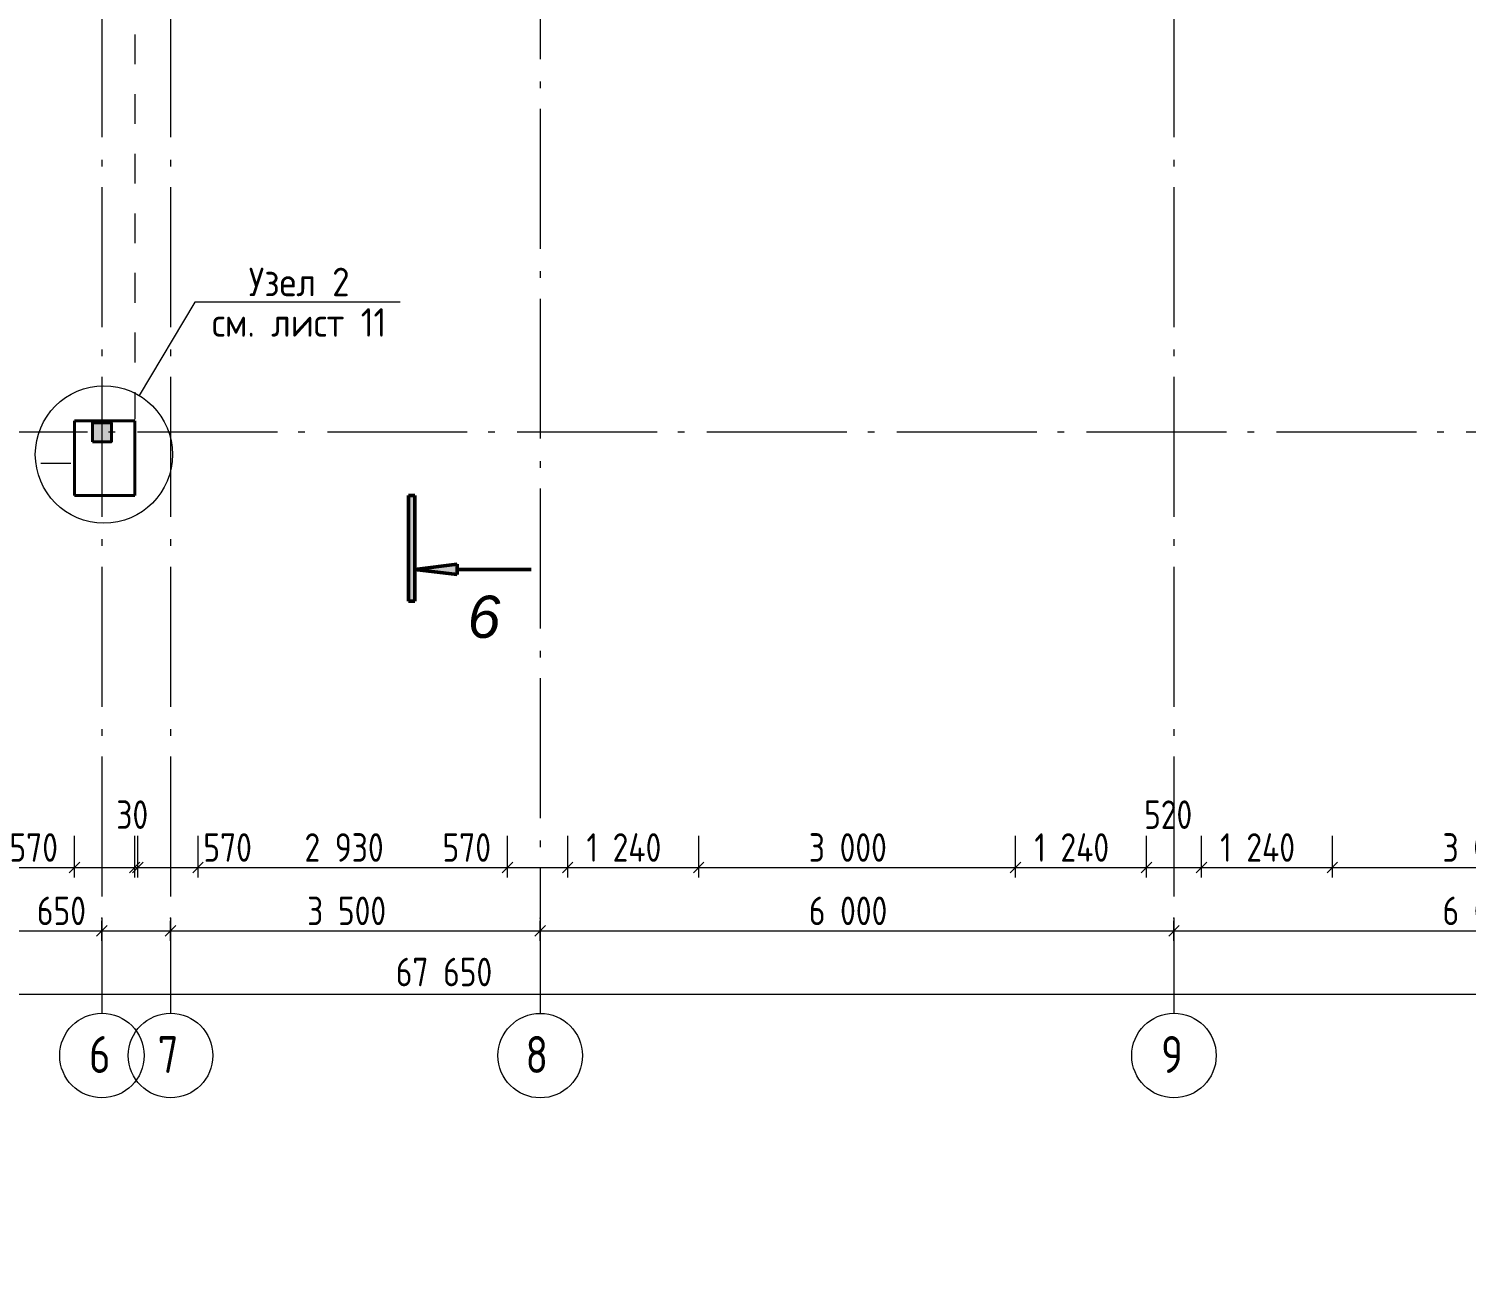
# Model space of a CAD drawing. Header units: millimetres. Extents: x -61690 to 288735, y 32617 to 77592.
# Drawn here: x -15964 to -2354, y 49398 to 61277 of the extents above; entities that cross this region are included whole.
import ezdxf
from ezdxf.enums import TextEntityAlignment as Align

# ---------------------------------------------------------------- set-up
doc = ezdxf.new("R2010")
doc.units = ezdxf.units.MM
doc.header["$MEASUREMENT"] = 0
doc.linetypes.add('Dashed', pattern=[564.444447, 282.222223, -282.222223])
doc.linetypes.add('Double Dashed', pattern=[1797.222233, 1325, -211.666656, 63.333344, -197.222233])
for name, color, linetype in [('колонны', 7, 'Continuous'), ('оси', 7, 'Continuous'), ('отделка', 7, 'Continuous'), ('размеры', 7, 'Continuous'), ('размеры внутр', 7, 'Continuous'), ('разрезы', 7, 'Continuous'), ('узлы', 7, 'Continuous')]:
    doc.layers.add(name, color=color, linetype=linetype)
for name, color, linetype, lineweight in [('колонны_Ном._пера__94', 252, 'Continuous', 13), ('колонны_Ном._пера__99', 7, 'Continuous', 40), ('оси_Ном._пера__96', 7, 'Continuous', 13), ('оси_Ном._пера__97', 7, 'Continuous', 20), ('отделка_Ном._пера__99', 7, 'Continuous', 40), ('размеры внутр_Ном._пера__51', 98, 'Continuous', 50), ('размеры внутр_Ном._пера__96', 7, 'Continuous', 13), ('размеры_Ном._пера__51', 98, 'Continuous', 50), ('размеры_Ном._пера__96', 7, 'Continuous', 13), ('разрезы_Ном._пера__100', 7, 'Continuous', 50), ('разрезы_Ном._пера__97', 7, 'Continuous', 20), ('стены внутр_Ном._пера__96', 7, 'Continuous', 13), ('узлы_Ном._пера__96', 7, 'Continuous', 13)]:
    doc.layers.add(name, color=color, linetype=linetype, lineweight=lineweight)
doc.styles.add('СГЕНЕРИР_СТИЛЬ_2', font='gost_2_304-81_type.ttf')
doc.styles.add('СГЕНЕРИР_СТИЛЬ_5', font='ariali.ttf')
doc.styles.add('СГЕНЕРИР_СТИЛЬ_6', font='isocp.shx')
doc.dimstyles.new('СГЕНЕРИР_СТИЛЬ__1', dxfattribs={"dimtxt": 270.000005, "dimasz": 95, "dimexe": 0.18, "dimexo": 0, "dimgap": 0.09, "dimtad": 1, "dimtih": 1, "dimtoh": 1, "dimdec": 0, "dimzin": 0, "dimdsep": 46, "dimtxsty": 'СГЕНЕРИР_СТИЛЬ_2', "dimblk": 'ARROWHEAD_6', "dimblk1": 'ARROWHEAD_6', "dimblk2": 'ARROWHEAD_6', "dimcen": 0.09, "dimclrd": 7, "dimclre": 7, "dimclrt": 98, "dimadec": 0, "dimazin": 0, "dimtfac": 1, "dimtdec": 4, "dimtmove": 2, "dimatfit": 3, "dimfxl": 1, "dimtolj": 1, "dimtzin": 0, "dimarcsym": 0})
doc.dimstyles.new('СГЕНЕРИР_СТИЛЬ__2', dxfattribs={"dimtxt": 270.000005, "dimasz": 95, "dimexe": 0.18, "dimexo": 0, "dimgap": 0.09, "dimtad": 1, "dimtih": 1, "dimtoh": 1, "dimdec": 0, "dimzin": 0, "dimdsep": 46, "dimtxsty": 'СГЕНЕРИР_СТИЛЬ_2', "dimblk": 'ARROWHEAD_6', "dimblk1": 'ARROWHEAD_6', "dimblk2": 'ARROWHEAD_6', "dimcen": 0.09, "dimclrd": 7, "dimclre": 7, "dimclrt": 98, "dimadec": 0, "dimazin": 0, "dimtfac": 1, "dimtdec": 4, "dimtmove": 0, "dimatfit": 3, "dimfxl": 1, "dimtolj": 1, "dimtzin": 0, "dimarcsym": 0})
doc.dimstyles.new('СГЕНЕРИР_СТИЛЬ__6', dxfattribs={"dimtxt": 270.000005, "dimasz": 95, "dimexe": 0.18, "dimexo": 300, "dimgap": 0.09, "dimtad": 1, "dimtih": 1, "dimtoh": 1, "dimdec": 0, "dimzin": 0, "dimdsep": 46, "dimtxsty": 'СГЕНЕРИР_СТИЛЬ_2', "dimblk": 'ARROWHEAD_6', "dimblk1": 'ARROWHEAD_6', "dimblk2": 'ARROWHEAD_6', "dimcen": 0.09, "dimclrd": 7, "dimclre": 7, "dimclrt": 98, "dimadec": 0, "dimazin": 0, "dimtfac": 1, "dimtdec": 4, "dimtmove": 0, "dimatfit": 3, "dimfxl": 1, "dimtolj": 1, "dimtzin": 0, "dimarcsym": 0})

# ---------------------------------------------------------------- blocks, each defined once
blk = doc.blocks.new('Стена_4_2', base_point=(-15271, 57566))
at = {"layer": 'отделка_Ном._пера__99', "linetype": 'Continuous', "flags": 128}
for points in [[(-15531, 57566), (-15531, 56856)], [(-14961, 57566), (-15531, 57566)], [(-14961, 56856), (-14961, 57566)], [(-15531, 56856), (-14961, 56856)]]:
    blk.add_lwpolyline(points, dxfattribs=at)
blk = doc.blocks.new('Колонна_33_2', base_point=(-15271, 57456))
at = {"layer": 'колонны_Ном._пера__94', "linetype": 'Continuous'}
blk.add_hatch(color=256, dxfattribs=at).paths.add_polyline_path([(-15361, 57366), (-15181, 57366), (-15181, 57546), (-15361, 57546)])
at = {"layer": 'колонны_Ном._пера__99', "linetype": 'Continuous', "flags": 128}
blk.add_lwpolyline([(-15361, 57366), (-15181, 57366), (-15181, 57546), (-15361, 57546)], close=True, dxfattribs=at)
blk = doc.blocks.new('Стандартный маркер сетки_6')
at = {"layer": 'оси_Ном._пера__96', "linetype": 'Double Dashed'}
for p, q in [((900, 0), (20403, 0)), ((20403, 0), (21303, 0))]:
    blk.add_line(p, q, dxfattribs=at)
blk.add_point((20403, 0), dxfattribs=at)
blk.add_point((20403, 0), dxfattribs=at)
at = {"layer": 'оси_Ном._пера__97', "linetype": 'Continuous'}
blk.add_circle((21703, 0), 400, dxfattribs=at)
at = {"layer": 'оси_Ном._пера__96', "style": 'СГЕНЕРИР_СТИЛЬ_2'}
blk.add_attdef('AC_MarkerText_1', text='', height=350, rotation=90, dxfattribs=at).set_placement((21973, -122), align=Align.BOTTOM_LEFT)
blk = doc.blocks.new('Стандартный маркер сетки_7')
at = {"layer": 'оси_Ном._пера__96', "linetype": 'Double Dashed'}
for p, q in [((900, 0), (21145, 0)), ((21145, 0), (22045, 0))]:
    blk.add_line(p, q, dxfattribs=at)
blk.add_point((21145, 0), dxfattribs=at)
blk.add_point((21145, 0), dxfattribs=at)
at = {"layer": 'оси_Ном._пера__97', "linetype": 'Continuous'}
blk.add_circle((22445, 0), 400, dxfattribs=at)
at = {"layer": 'оси_Ном._пера__96', "style": 'СГЕНЕРИР_СТИЛЬ_2'}
blk.add_attdef('AC_MarkerText_1', text='', height=350, rotation=90, dxfattribs=at).set_placement((22714, -139), align=Align.BOTTOM_LEFT)
blk = doc.blocks.new('Стандартный маркер сетки_8')
at = {"layer": 'оси_Ном._пера__96', "linetype": 'Double Dashed'}
for p, q in [((900, 0), (20403, 0)), ((20403, 0), (21303, 0))]:
    blk.add_line(p, q, dxfattribs=at)
blk.add_point((20403, 0), dxfattribs=at)
blk.add_point((20403, 0), dxfattribs=at)
at = {"layer": 'оси_Ном._пера__97', "linetype": 'Continuous'}
blk.add_circle((21703, 0), 400, dxfattribs=at)
at = {"layer": 'оси_Ном._пера__96', "style": 'СГЕНЕРИР_СТИЛЬ_2'}
blk.add_attdef('AC_MarkerText_1', text='', height=350, rotation=90, dxfattribs=at).set_placement((21973, -122), align=Align.BOTTOM_LEFT)
blk = doc.blocks.new('Стандартный маркер сетки_14')
at = {"layer": 'оси_Ном._пера__96', "linetype": 'Double Dashed'}
blk.add_line((900, 0), (76535, 0), dxfattribs=at)
at = {"layer": 'оси_Ном._пера__96', "style": 'СГЕНЕРИР_СТИЛЬ_2'}
for tag, p in [('AC_MarkerText_1_1', (-244, 270)), ('AC_MarkerText_1_2', (77991, 270))]:
    blk.add_attdef(tag, text='', height=350, rotation=180, dxfattribs=at).set_placement(p, align=Align.BOTTOM_LEFT)
blk = doc.blocks.new('Стандартный маркер сетки_17')
at = {"layer": 'оси_Ном._пера__96', "linetype": 'Double Dashed'}
for p, q in [((900, 0), (20403, 0)), ((20403, 0), (21303, 0))]:
    blk.add_line(p, q, dxfattribs=at)
blk.add_point((20403, 0), dxfattribs=at)
blk.add_point((20403, 0), dxfattribs=at)
at = {"layer": 'оси_Ном._пера__97', "linetype": 'Continuous'}
blk.add_circle((21703, 0), 400, dxfattribs=at)
at = {"layer": 'оси_Ном._пера__96', "style": 'СГЕНЕРИР_СТИЛЬ_2'}
blk.add_attdef('AC_MarkerText_1', text='', height=350, rotation=90, dxfattribs=at).set_placement((21973, -122), align=Align.BOTTOM_LEFT)
blk = doc.blocks.new('Ломаная_2_2', base_point=(-12447, 58688))
at = {"layer": 'узлы_Ном._пера__96', "linetype": 'Continuous', "flags": 128}
blk.add_lwpolyline([(-12447, 58688), (-14391, 58688), (-14919, 57804)], dxfattribs=at)
at = {"layer": 'узлы_Ном._пера__96', "linetype": 'Continuous'}
blk.add_circle((-15252, 57246), 650, dxfattribs=at)
blk = doc.blocks.new('*D196')
at = {"layer": 'размеры_Ном._пера__96', "linetype": 'Continuous', "transparency": 16777216}
for p, q in [((-45346, 52135), (-45271, 52135)), ((-45221, 52185), (-45321, 52085)), ((-45271, 52041), (-45271, 52229)), ((-45271, 52135), (22379, 52135)), ((22329, 52085), (22429, 52185)), ((22379, 52041), (22379, 52229)), ((22379, 52135), (22454, 52135))]:
    blk.add_line(p, q, dxfattribs=at)
at = {"layer": 'размеры_Ном._пера__51', "transparency": 16777216, "insert": (-12489, 52210), "char_height": 270, "attachment_point": 7, "style": 'СГЕНЕРИР_СТИЛЬ_2'}
blk.add_mtext('{67\xa0650}', dxfattribs=at)
blk = doc.blocks.new('ARROWHEAD_6')
at = {"color": 0, "linetype": 'Continuous', "lineweight": 0}
for p, q in [((0, 0), (-1, 0)), ((-0.5, -0.5), (0.5, 0.5))]:
    blk.add_line(p, q, dxfattribs=at)
blk = doc.blocks.new('*D203')
at = {"layer": 'размеры_Ном._пера__96', "linetype": 'Continuous', "transparency": 16777216}
for p, q in [((-21271, 52641), (-21271, 52829)), ((-15271, 52641), (-15271, 52829)), ((-21221, 52785), (-21321, 52685)), ((-21271, 52735), (-15271, 52735)), ((-15221, 52785), (-15321, 52685))]:
    blk.add_line(p, q, dxfattribs=at)
at = {"layer": 'размеры_Ном._пера__51', "transparency": 16777216, "char_height": 270, "attachment_point": 7, "style": 'СГЕНЕРИР_СТИЛЬ_2'}
for s, insert in [('{6\xa0000}', (-19011, 52789)), ('{650}', (-15887, 52789))]:
    blk.add_mtext(s, dxfattribs=dict(at, insert=insert))
blk = doc.blocks.new('*D204')
at = {"layer": 'размеры_Ном._пера__96', "linetype": 'Continuous', "transparency": 16777216}
for p, q in [((-15271, 52641), (-15271, 52829)), ((-14621, 52641), (-14621, 52829)), ((-15221, 52785), (-15321, 52685)), ((-15271, 52735), (-14621, 52735)), ((-14571, 52785), (-14671, 52685))]:
    blk.add_line(p, q, dxfattribs=at)
blk = doc.blocks.new('*D205')
at = {"layer": 'размеры_Ном._пера__96', "linetype": 'Continuous', "transparency": 16777216}
for p, q in [((-14621, 52641), (-14621, 52829)), ((-11121, 52641), (-11121, 52829)), ((-14571, 52785), (-14671, 52685)), ((-14621, 52735), (-11121, 52735)), ((-11071, 52785), (-11171, 52685))]:
    blk.add_line(p, q, dxfattribs=at)
at = {"layer": 'размеры_Ном._пера__51', "transparency": 16777216, "insert": (-13328, 52789), "char_height": 270, "attachment_point": 7, "style": 'СГЕНЕРИР_СТИЛЬ_2'}
blk.add_mtext('{3\xa0500}', dxfattribs=at)
blk = doc.blocks.new('*D206')
at = {"layer": 'размеры_Ном._пера__96', "linetype": 'Continuous', "transparency": 16777216}
for p, q in [((-11121, 52641), (-11121, 52829)), ((-5121, 52641), (-5121, 52829)), ((-11071, 52785), (-11171, 52685)), ((-11121, 52735), (-5121, 52735)), ((-5071, 52785), (-5171, 52685))]:
    blk.add_line(p, q, dxfattribs=at)
at = {"layer": 'размеры_Ном._пера__51', "transparency": 16777216, "insert": (-8578, 52789), "char_height": 270, "attachment_point": 7, "style": 'СГЕНЕРИР_СТИЛЬ_2'}
blk.add_mtext('{6\xa0000}', dxfattribs=at)
blk = doc.blocks.new('*D207')
at = {"layer": 'размеры_Ном._пера__96', "linetype": 'Continuous', "transparency": 16777216}
for p, q in [((-5121, 52641), (-5121, 52829)), ((879, 52641), (879, 52829)), ((-5071, 52785), (-5171, 52685)), ((-5121, 52735), (879, 52735)), ((929, 52785), (829, 52685))]:
    blk.add_line(p, q, dxfattribs=at)
at = {"layer": 'размеры_Ном._пера__51', "transparency": 16777216, "insert": (-2578, 52789), "char_height": 270, "attachment_point": 7, "style": 'СГЕНЕРИР_СТИЛЬ_2'}
blk.add_mtext('{6\xa0000}', dxfattribs=at)
blk = doc.blocks.new('*D261')
at = {"layer": 'размеры внутр_Ном._пера__96', "linetype": 'Continuous', "transparency": 16777216}
for p, q in [((-21011, 53241), (-21011, 53635)), ((-15531, 53241), (-15531, 53635)), ((-20961, 53385), (-21061, 53285)), ((-15481, 53385), (-15581, 53285)), ((-21011, 53335), (-15531, 53335))]:
    blk.add_line(p, q, dxfattribs=at)
at = {"layer": 'размеры внутр_Ном._пера__51', "transparency": 16777216, "char_height": 270, "attachment_point": 7, "style": 'СГЕНЕРИР_СТИЛЬ_2'}
for s, insert in [('{5\xa0480}', (-19037, 53389)), ('{570}', (-16147, 53389))]:
    blk.add_mtext(s, dxfattribs=dict(at, insert=insert))
blk = doc.blocks.new('*D262')
at = {"layer": 'размеры внутр_Ном._пера__96', "linetype": 'Continuous', "transparency": 16777216}
for p, q in [((-15531, 53241), (-15531, 53635)), ((-14961, 53241), (-14961, 53635)), ((-15481, 53385), (-15581, 53285)), ((-15011, 53285), (-14911, 53385)), ((-14881, 53385), (-14981, 53285)), ((-15531, 53335), (-14961, 53335))]:
    blk.add_line(p, q, dxfattribs=at)
at = {"layer": 'размеры внутр_Ном._пера__51', "transparency": 16777216, "insert": (-15135, 53700), "char_height": 270, "attachment_point": 7, "style": 'СГЕНЕРИР_СТИЛЬ_2'}
blk.add_mtext('{30}', dxfattribs=at)
blk = doc.blocks.new('*D263')
at = {"layer": 'размеры внутр_Ном._пера__96', "linetype": 'Continuous', "transparency": 16777216}
for p, q in [((-14961, 53241), (-14961, 53635)), ((-14931, 53241), (-14931, 53635)), ((-15011, 53285), (-14911, 53385)), ((-14881, 53385), (-14981, 53285)), ((-14961, 53335), (-14931, 53335))]:
    blk.add_line(p, q, dxfattribs=at)
blk = doc.blocks.new('*D264')
at = {"layer": 'размеры внутр_Ном._пера__96', "linetype": 'Continuous', "transparency": 16777216}
for p, q in [((-14931, 53241), (-14931, 53635)), ((-14361, 53241), (-14361, 53635)), ((-15011, 53285), (-14911, 53385)), ((-14881, 53385), (-14981, 53285)), ((-14311, 53385), (-14411, 53285)), ((-14931, 53335), (-14361, 53335))]:
    blk.add_line(p, q, dxfattribs=at)
blk = doc.blocks.new('*D265')
at = {"layer": 'размеры внутр_Ном._пера__96', "linetype": 'Continuous', "transparency": 16777216}
for p, q in [((-14361, 53241), (-14361, 53635)), ((-11431, 53241), (-11431, 53635)), ((-14311, 53385), (-14411, 53285)), ((-11381, 53385), (-11481, 53285)), ((-14361, 53335), (-11431, 53335))]:
    blk.add_line(p, q, dxfattribs=at)
at = {"layer": 'размеры внутр_Ном._пера__51', "transparency": 16777216, "char_height": 270, "attachment_point": 7, "style": 'СГЕНЕРИР_СТИЛЬ_2'}
for s, insert in [('{570}', (-14311, 53389)), ('{2\xa0930}', (-13353, 53389)), ('{570}', (-12047, 53389))]:
    blk.add_mtext(s, dxfattribs=dict(at, insert=insert))
blk = doc.blocks.new('*D266')
at = {"layer": 'размеры внутр_Ном._пера__96', "linetype": 'Continuous', "transparency": 16777216}
for p, q in [((-11431, 53241), (-11431, 53635)), ((-10861, 53241), (-10861, 53635)), ((-11381, 53385), (-11481, 53285)), ((-10811, 53385), (-10911, 53285)), ((-11431, 53335), (-10861, 53335))]:
    blk.add_line(p, q, dxfattribs=at)
blk = doc.blocks.new('*D267')
at = {"layer": 'размеры внутр_Ном._пера__96', "linetype": 'Continuous', "transparency": 16777216}
for p, q in [((-10861, 53241), (-10861, 53635)), ((-9621, 53241), (-9621, 53635)), ((-10811, 53385), (-10911, 53285)), ((-9571, 53385), (-9671, 53285)), ((-10861, 53335), (-9621, 53335))]:
    blk.add_line(p, q, dxfattribs=at)
at = {"layer": 'размеры внутр_Ном._пера__51', "transparency": 16777216, "insert": (-10683, 53389), "char_height": 270, "attachment_point": 7, "style": 'СГЕНЕРИР_СТИЛЬ_2'}
blk.add_mtext('{1\xa0240}', dxfattribs=at)
blk = doc.blocks.new('*D268')
at = {"layer": 'размеры внутр_Ном._пера__96', "linetype": 'Continuous', "transparency": 16777216}
for p, q in [((-9621, 53241), (-9621, 53635)), ((-6621, 53241), (-6621, 53635)), ((-9571, 53385), (-9671, 53285)), ((-6571, 53385), (-6671, 53285)), ((-9621, 53335), (-6621, 53335))]:
    blk.add_line(p, q, dxfattribs=at)
at = {"layer": 'размеры внутр_Ном._пера__51', "transparency": 16777216, "insert": (-8578, 53389), "char_height": 270, "attachment_point": 7, "style": 'СГЕНЕРИР_СТИЛЬ_2'}
blk.add_mtext('{3\xa0000}', dxfattribs=at)
blk = doc.blocks.new('*D269')
at = {"layer": 'размеры внутр_Ном._пера__96', "linetype": 'Continuous', "transparency": 16777216}
for p, q in [((-6621, 53241), (-6621, 53635)), ((-5381, 53241), (-5381, 53635)), ((-6571, 53385), (-6671, 53285)), ((-5331, 53385), (-5431, 53285)), ((-6621, 53335), (-5381, 53335))]:
    blk.add_line(p, q, dxfattribs=at)
at = {"layer": 'размеры внутр_Ном._пера__51', "transparency": 16777216, "char_height": 270, "attachment_point": 7, "style": 'СГЕНЕРИР_СТИЛЬ_2'}
for s, insert in [('{520}', (-5404, 53700)), ('{1\xa0240}', (-6443, 53389))]:
    blk.add_mtext(s, dxfattribs=dict(at, insert=insert))
blk = doc.blocks.new('*D270')
at = {"layer": 'размеры внутр_Ном._пера__96', "linetype": 'Continuous', "transparency": 16777216}
for p, q in [((-5381, 53241), (-5381, 53635)), ((-4861, 53241), (-4861, 53635)), ((-5331, 53385), (-5431, 53285)), ((-4811, 53385), (-4911, 53285)), ((-5381, 53335), (-4861, 53335))]:
    blk.add_line(p, q, dxfattribs=at)
blk = doc.blocks.new('*D271')
at = {"layer": 'размеры внутр_Ном._пера__96', "linetype": 'Continuous', "transparency": 16777216}
for p, q in [((-4861, 53241), (-4861, 53635)), ((-3621, 53241), (-3621, 53635)), ((-4811, 53385), (-4911, 53285)), ((-3571, 53385), (-3671, 53285)), ((-4861, 53335), (-3621, 53335))]:
    blk.add_line(p, q, dxfattribs=at)
at = {"layer": 'размеры внутр_Ном._пера__51', "transparency": 16777216, "insert": (-4683, 53389), "char_height": 270, "attachment_point": 7, "style": 'СГЕНЕРИР_СТИЛЬ_2'}
blk.add_mtext('{1\xa0240}', dxfattribs=at)
blk = doc.blocks.new('*D272')
at = {"layer": 'размеры внутр_Ном._пера__96', "linetype": 'Continuous', "transparency": 16777216}
for p, q in [((-3621, 53241), (-3621, 53635)), ((-621, 53241), (-621, 53635)), ((-3571, 53385), (-3671, 53285)), ((-571, 53385), (-671, 53285)), ((-3621, 53335), (-621, 53335))]:
    blk.add_line(p, q, dxfattribs=at)
at = {"layer": 'размеры внутр_Ном._пера__51', "transparency": 16777216, "insert": (-2578, 53389), "char_height": 270, "attachment_point": 7, "style": 'СГЕНЕРИР_СТИЛЬ_2'}
blk.add_mtext('{3\xa0000}', dxfattribs=at)
blk = doc.blocks.new('Плоскость сечения_6_2', base_point=(-12338, 77238))
at = {"layer": 'разрезы_Ном._пера__100', "linetype": 'Continuous'}
for points in [[(-12308, 55858), (-12308, 56858), (-12368, 56858), (-12368, 55858)], [(-11908, 56108), (-11908, 56208), (-12308, 56158)]]:
    blk.add_hatch(color=256, dxfattribs=at).paths.add_polyline_path(points)
for p, q in [((-12308, 56858), (-12368, 56858)), ((-12368, 56858), (-12368, 55858)), ((-12308, 55858), (-12308, 56858)), ((-11908, 56208), (-12308, 56158)), ((-12308, 56158), (-11908, 56108)), ((-11908, 56108), (-11908, 56208)), ((-11908, 56158), (-11205, 56158)), ((-12368, 55858), (-12308, 55858))]:
    blk.add_line(p, q, dxfattribs=at)
at = {"layer": 'разрезы_Ном._пера__97', "insert": (-11808, 55706), "char_height": 400, "attachment_point": 4, "style": 'СГЕНЕРИР_СТИЛЬ_5'}
blk.add_mtext('{6}', dxfattribs=at)

msp = doc.modelspace()

# ---------------------------------------------------------------- linework, layer by layer
at = {"layer": 'стены внутр_Ном._пера__96', "linetype": 'Dashed', "flags": 128}
for points in [[(-14901, 62855.7), (-14961, 62855.7), (-14961, 57580.7)], [(-15566, 57160.7), (-44976, 57160.7)]]:
    msp.add_lwpolyline(points, dxfattribs=at)

# ---------------------------------------------------------------- block references
at = {"layer": 'колонны'}
msp.add_blockref('Колонна_33_2', (-15271, 57455.7), dxfattribs=at)
at = {"layer": 'оси', "color": 251, "linetype": 'Continuous', "lineweight": 13}
ref = msp.add_blockref('Стандартный маркер сетки_7', (-11121, 73998.3), dxfattribs=dict(at, zscale=1000, rotation=270))
ref.add_attrib('AC_MarkerText_1', '8', dxfattribs={"color": 7, "linetype": 'Continuous', "lineweight": 13, "height": 350, "rotation": 360, "style": 'СГЕНЕРИР_СТИЛЬ_2'}).set_placement((-11260.2, 51284), align=Align.BOTTOM_LEFT)
ref = msp.add_blockref('Стандартный маркер сетки_6', (-15271, 73257.1), dxfattribs=dict(at, zscale=1000, rotation=270))
ref.add_attrib('AC_MarkerText_1', '6', dxfattribs={"color": 7, "linetype": 'Continuous', "lineweight": 13, "height": 350, "rotation": 360, "style": 'СГЕНЕРИР_СТИЛЬ_2'}).set_placement((-15393.2, 51284), align=Align.BOTTOM_LEFT)
ref = msp.add_blockref('Стандартный маркер сетки_17', (-14621, 73257.1), dxfattribs=dict(at, zscale=1000, rotation=270))
ref.add_attrib('AC_MarkerText_1', '7', dxfattribs={"color": 7, "linetype": 'Continuous', "lineweight": 13, "height": 350, "rotation": 360, "style": 'СГЕНЕРИР_СТИЛЬ_2'}).set_placement((-14743.2, 51284), align=Align.BOTTOM_LEFT)
ref = msp.add_blockref('Стандартный маркер сетки_8', (-5121, 73257.1), dxfattribs=dict(at, zscale=1000, rotation=270))
ref.add_attrib('AC_MarkerText_1', '9', dxfattribs={"color": 7, "linetype": 'Continuous', "lineweight": 13, "height": 350, "rotation": 360, "style": 'СГЕНЕРИР_СТИЛЬ_2'}).set_placement((-5243.2, 51284), align=Align.BOTTOM_LEFT)
at = {"layer": 'оси', "color": 251, "linetype": 'Continuous', "lineweight": 13, "zscale": 1000, "rotation": 180}
msp.add_blockref('Стандартный маркер сетки_14', (26830, 57455.7), dxfattribs=at)
at = {"layer": 'отделка'}
msp.add_blockref('Стена_4_2', (-15271, 57565.7), dxfattribs=at)
at = {"layer": 'разрезы'}
msp.add_blockref('Плоскость сечения_6_2', (-12338.5, 77237.9), dxfattribs=at)
at = {"layer": 'узлы', "linetype": 'Continuous'}
msp.add_blockref('Ломаная_2_2', (-12446.7, 58687.6), dxfattribs=at)

# ---------------------------------------------------------------- texts
at = {"layer": 'узлы_Ном._пера__96', "linetype": 'Continuous', "insert": (-13403.5, 58687.6), "char_height": 270, "attachment_point": 5, "line_spacing_factor": 0.851613, "style": 'СГЕНЕРИР_СТИЛЬ_6'}
msp.add_mtext('{Узел 2\\Pсм. лист 11}', dxfattribs=at)

# ---------------------------------------------------------------- dimensions: what is measured, and where the dimension line sits
at = {"layer": 'размеры', "linetype": 'Continuous'}
for base, p1, p2, dimstyle, picture, middle in [((22379, 52135.2), (-45271, 53544.3), (22379, 61134.3), 'СГЕНЕРИР_СТИЛЬ__1', '*D196', (-11924.9, 52345.2)), ((-15271, 52735.2), (-21271, 53715.7), (-15271, 53748.9), 'СГЕНЕРИР_СТИЛЬ__2', '*D203', (-18549, 52924.2)), ((-14621, 52735.2), (-15271, 53748.9), (-14621, 49397.8), 'СГЕНЕРИР_СТИЛЬ__2', '*D204', (-15579.2, 52924.2)), ((-11121, 52735.2), (-14621, 49397.8), (-11121, 49507.2), 'СГЕНЕРИР_СТИЛЬ__2', '*D205', (-12866.3, 52924.2)), ((-5121, 52735.2), (-11121, 49507.2), (-5121, 49452.5), 'СГЕНЕРИР_СТИЛЬ__2', '*D206', (-8116.3, 52924.2)), ((879, 52735.2), (-5121, 49452.5), (879, 49507.2), 'СГЕНЕРИР_СТИЛЬ__2', '*D207', (-2116.3, 52924.2))]:
    dim = msp.add_linear_dim(base=base, p1=p1, p2=p2, dimstyle=dimstyle, dxfattribs=at)
    dim.commit()
    dim.dimension.update_dxf_attribs({"geometry": picture, "text_midpoint": middle, "dimtype": 160})
at = {"layer": 'размеры внутр', "linetype": 'Continuous'}
for base, p1, p2, picture, middle in [((-9621, 53335.2), (-10861, 62855.7), (-9621, 63145.7), '*D267', (-10221.9, 53524.2)), ((-6621, 53335.2), (-9621, 63145.7), (-6621, 63145.7), '*D268', (-8116.3, 53524.2)), ((-5381, 53335.2), (-6621, 63145.7), (-5381, 62855.7), '*D269', (-5981.9, 53524.2)), ((-3621, 53335.2), (-4861, 62855.7), (-3621, 63145.7), '*D271', (-4221.9, 53524.2)), ((-621, 53335.2), (-3621, 63145.7), (-621, 63145.7), '*D272', (-2116.3, 53524.2)), ((-14931, 53335.2), (-14961, 56855.7), (-14931, 62855.7), '*D263', (-14929.6, 53834.7)), ((-14361, 53335.2), (-14931, 62855.7), (-14361, 62855.7), '*D264', (-14003.7, 53524.2)), ((-11431, 53335.2), (-14361, 62855.7), (-11431, 62855.7), '*D265', (-12891.3, 53524.2)), ((-10861, 53335.2), (-11431, 62855.7), (-10861, 62855.7), '*D266', (-11739.2, 53524.2)), ((-4861, 53335.2), (-5381, 62855.7), (-4861, 62855.7), '*D270', (-5096.4, 53834.7)), ((-15531, 53335.2), (-21011, 56855.7), (-15531, 56855.7), '*D261', (-18575.2, 53524.2)), ((-14961, 53335.2), (-15531, 56855.7), (-14961, 56855.7), '*D262', (-15839.2, 53524.2))]:
    dim = msp.add_linear_dim(base=base, p1=p1, p2=p2, dimstyle='СГЕНЕРИР_СТИЛЬ__6', dxfattribs=at)
    dim.commit()
    dim.dimension.update_dxf_attribs({"geometry": picture, "text_midpoint": middle, "dimtype": 160})

doc.saveas('drawing.dxf')
